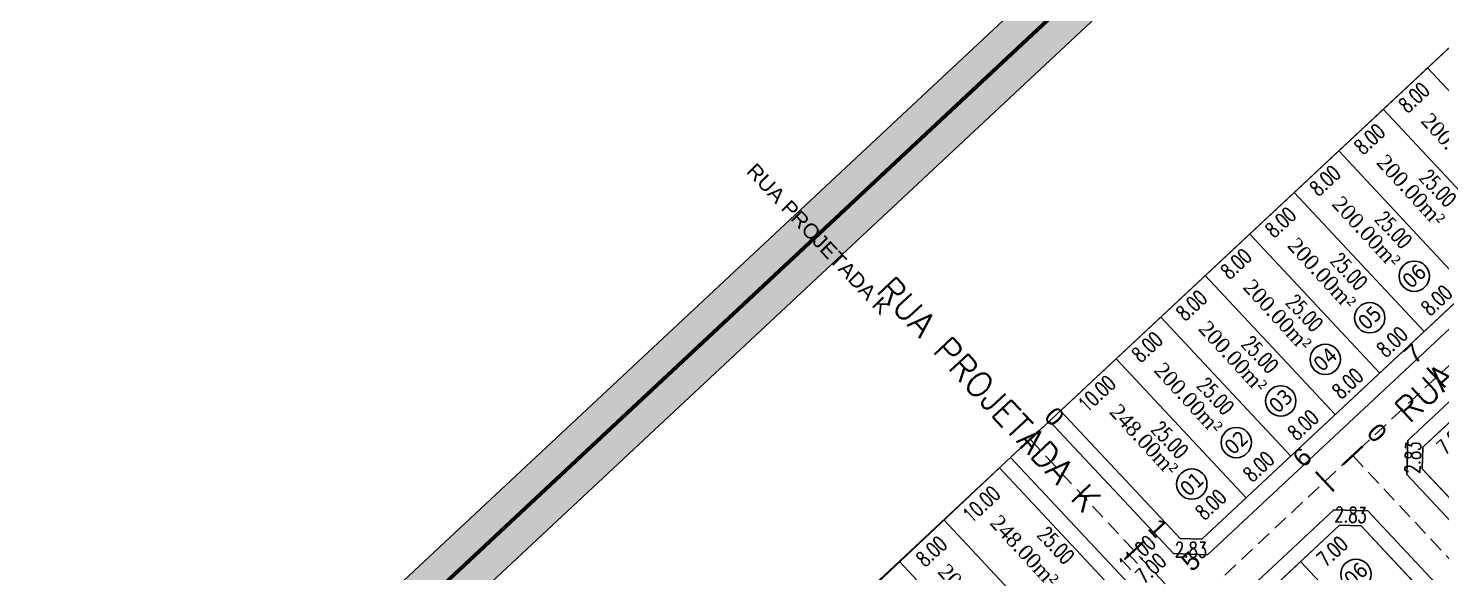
# Model space of a CAD drawing. Header units: metres. Extents: x 437145 to 443371, y 9612590 to 9615494.
# Drawn here: x 437145.4 to 437331.1, y 9614762.1 to 9614833.6 of the extents above; entities that cross this region are included whole.
import ezdxf

# ---------------------------------------------------------------- set-up
doc = ezdxf.new("R2010")
doc.units = ezdxf.units.M
for name, pattern in [('ACAD_ISO02W100', [15, 12, -3]), ('DASHED2', [0.375, 0.25, -0.125]), ('HIDDEN', [9.524999999999995, 6.349999999999998, -3.174999999999998])]:
    doc.linetypes.add(name, pattern=pattern)
for name, color, linetype in [('ADUTORA', 90, 'Continuous'), ('Auxiliar', 7, 'Continuous'), ('COTAS', 10, 'Continuous'), ('Eixo Acesso', 2, 'ACAD_ISO02W100'), ('Estacas', 7, 'Continuous'), ('Layer3', 1, 'Continuous'), ('M_FIO', 32, 'Continuous'), ('ÁREA', 7, 'Continuous')]:
    doc.layers.add(name, color=color, linetype=linetype)
doc.layers.get('0').off()
doc.styles.add('ARIAL', font='arial.ttf')
doc.styles.add('COTAS', font='romans.shx', dxfattribs={"width": 0.7})
doc.styles.add('symplex', font='simplex.shx', dxfattribs={"bigfont": 'bigfont.shx'})
doc.styles.add('tahoma', font='tahoma.ttf')
doc.styles.add('ÁREA', font='times.ttf', dxfattribs={"height": 2})
doc.dimstyles.new('C-75', dxfattribs={"dimtxt": 2, "dimasz": 0.2, "dimexe": 0, "dimexo": 0, "dimgap": 1, "dimtad": 0, "dimzin": 4, "dimdsep": 46, "dimtxsty": 'COTAS', "dimblk1": 'BOL-COT', "dimblk2": 'BOL-COT', "dimsah": 1, "dimcen": 0.1, "dimse1": 1, "dimse2": 1, "dimsd1": 1, "dimsd2": 1, "dimclrd": 8, "dimclre": 256, "dimaunit": 1, "dimadec": 3, "dimazin": 0, "dimtfac": 0.5, "dimtix": 1, "dimtmove": 0, "dimatfit": 3, "dimldrblk": 'BOL-COT', "dimfxl": 1, "dimtolj": 1, "dimtzin": 0, "dimarcsym": 0})

# ---------------------------------------------------------------- blocks, each defined once
blk = doc.blocks.new('Est')
at = {"const_width": 0.2}
blk.add_lwpolyline([(0, -1.19999999925494), (0, 1.200000001117586)], dxfattribs=at)
blk = doc.blocks.new('*D8')
at = {"layer": 'Layer3', "transparency": 16777216, "insert": (2536.772209668272, 1164.075796519737), "char_height": 2, "attachment_point": 5, "rotation": 0.0020299135453226633, "style": 'COTAS'}
blk.add_mtext('\\A1;8.00', dxfattribs=at)
blk = doc.blocks.new('BOL-COT')
at = {"layer": 'COTAS'}
for p, q in [((-1.999999999999943, 8.53e-14), (2, 8.53e-14)), ((0, -2.999999999999971), (0, 3.000000000000028))]:
    blk.add_line(p, q, dxfattribs=at)
blk.add_circle((0, 0), 0.4, dxfattribs=at)
blk = doc.blocks.new('*D9')
at = {"layer": 'Layer3', "transparency": 16777216, "insert": (2538.645671278961, 1173.954214521083), "char_height": 2, "attachment_point": 5, "rotation": 270.002036717919, "style": 'COTAS'}
blk.add_mtext('\\A1;25.00', dxfattribs=at)
blk = doc.blocks.new('*D43')
at = {"layer": 'Layer3', "transparency": 16777216, "insert": (2576.772232305782, 1163.430958806868), "char_height": 2, "attachment_point": 5, "rotation": 0.0020370372189926164, "style": 'COTAS'}
blk.add_mtext('\\A1;8.00', dxfattribs=at)
blk = doc.blocks.new('*D44')
at = {"layer": 'Layer3', "transparency": 16777216, "insert": (2568.772232310204, 1163.430676289234), "char_height": 2, "attachment_point": 5, "rotation": 0.002037050559254913, "style": 'COTAS'}
blk.add_mtext('\\A1;8.00', dxfattribs=at)
blk = doc.blocks.new('*D45')
at = {"layer": 'Layer3', "transparency": 16777216, "insert": (2560.772232315386, 1163.430390525009), "char_height": 2, "attachment_point": 5, "rotation": 0.002037037219296284, "style": 'COTAS'}
blk.add_mtext('\\A1;8.00', dxfattribs=at)
blk = doc.blocks.new('*D46')
at = {"layer": 'Layer3', "transparency": 16777216, "insert": (2552.772232320189, 1163.430107531469), "char_height": 2, "attachment_point": 5, "rotation": 0.002037037219244718, "style": 'COTAS'}
blk.add_mtext('\\A1;8.00', dxfattribs=at)
blk = doc.blocks.new('*D47')
at = {"layer": 'Layer3', "transparency": 16777216, "insert": (2544.772232325662, 1163.429821666661), "char_height": 2, "attachment_point": 5, "rotation": 0.0020370238787761567, "style": 'COTAS'}
blk.add_mtext('\\A1;8.00', dxfattribs=at)
blk = doc.blocks.new('*D71')
at = {"layer": 'Layer3', "transparency": 16777216, "insert": (2586.961041095836, 1174.050363550303), "char_height": 2, "attachment_point": 5, "rotation": 270.00203676002326, "style": 'COTAS'}
blk.add_mtext('\\A1;25.00', dxfattribs=at)
blk = doc.blocks.new('*D72')
at = {"layer": 'Layer3', "transparency": 16777216, "insert": (2578.961041098804, 1174.050078551633), "char_height": 2, "attachment_point": 5, "rotation": 270.00203675975627, "style": 'COTAS'}
blk.add_mtext('\\A1;25.00', dxfattribs=at)
blk = doc.blocks.new('*D73')
at = {"layer": 'Layer3', "transparency": 16777216, "insert": (2570.961041102675, 1174.049796893589), "char_height": 2, "attachment_point": 5, "rotation": 270.002036760423, "style": 'COTAS'}
blk.add_mtext('\\A1;25.00', dxfattribs=at)
blk = doc.blocks.new('*D74')
at = {"layer": 'Layer3', "transparency": 16777216, "insert": (2562.961041110592, 1174.049510275349), "char_height": 2, "attachment_point": 5, "rotation": 270.00203676015656, "style": 'COTAS'}
blk.add_mtext('\\A1;25.00', dxfattribs=at)
blk = doc.blocks.new('*D75')
at = {"layer": 'Layer3', "transparency": 16777216, "insert": (2554.961041113909, 1174.049225274809), "char_height": 2, "attachment_point": 5, "rotation": 270.00203676015667, "style": 'COTAS'}
blk.add_mtext('\\A1;25.00', dxfattribs=at)
blk = doc.blocks.new('*D76')
at = {"layer": 'Layer3', "transparency": 16777216, "insert": (2546.961041121447, 1174.048943750968), "char_height": 2, "attachment_point": 5, "rotation": 270.00203675788856, "style": 'COTAS'}
blk.add_mtext('\\A1;25.00', dxfattribs=at)
blk = doc.blocks.new('*D220')
at = {"layer": 'Layer3', "transparency": 16777216, "insert": (2535.7714679644, 1184.932818509038), "char_height": 2, "attachment_point": 5, "rotation": 0.002037114592662903, "style": 'COTAS'}
blk.add_mtext('\\A1;10.00', dxfattribs=at)
blk = doc.blocks.new('*D221')
at = {"layer": 'Layer3', "transparency": 16777216, "insert": (2544.800384757249, 1184.913985871109), "char_height": 2, "attachment_point": 5, "rotation": 0.00203674349797136, "style": 'COTAS'}
blk.add_mtext('\\A1;8.00', dxfattribs=at)
blk = doc.blocks.new('*D223')
at = {"layer": 'Layer3', "transparency": 16777216, "insert": (2525.272356629431, 1165.99512039065), "char_height": 2, "attachment_point": 5, "rotation": 359.9920375971569, "style": 'COTAS'}
blk.add_mtext('\\A1;11.00', dxfattribs=at)
blk = doc.blocks.new('*D244')
at = {"layer": 'Layer3', "transparency": 16777216, "insert": (2505.771478298923, 1184.641405043523), "char_height": 2, "attachment_point": 5, "rotation": 0.0020367170539408283, "style": 'COTAS'}
blk.add_mtext('\\A1;8.00', dxfattribs=at)
blk = doc.blocks.new('*D246')
at = {"layer": 'Layer3', "transparency": 16777216, "insert": (2518.24927075326, 1174.045942075798), "char_height": 2, "attachment_point": 5, "rotation": 270.0020367154532, "style": 'COTAS'}
blk.add_mtext('\\A1;25.00', dxfattribs=at)
blk = doc.blocks.new('*D247')
at = {"layer": 'Layer3', "transparency": 16777216, "insert": (2514.771467330032, 1184.6919961575), "char_height": 2, "attachment_point": 5, "rotation": 0.0017530961168565568, "style": 'COTAS'}
blk.add_mtext('\\A1;10.00', dxfattribs=at)
blk = doc.blocks.new('*D248')
at = {"layer": 'Layer3', "transparency": 16777216, "insert": (2552.797922894732, 1184.916240405622), "char_height": 2, "attachment_point": 5, "rotation": 0.0020366901206960116, "style": 'COTAS'}
blk.add_mtext('\\A1;8.00', dxfattribs=at)
blk = doc.blocks.new('*D249')
at = {"layer": 'Layer3', "transparency": 16777216, "insert": (2560.800384745841, 1184.91455590013), "char_height": 2, "attachment_point": 5, "rotation": 0.0020366901206960116, "style": 'COTAS'}
blk.add_mtext('\\A1;8.00', dxfattribs=at)
blk = doc.blocks.new('*D250')
at = {"layer": 'Layer3', "transparency": 16777216, "insert": (2568.797922891239, 1184.916812014165), "char_height": 2, "attachment_point": 5, "rotation": 0.0020367168093795222, "style": 'COTAS'}
blk.add_mtext('\\A1;8.00', dxfattribs=at)
blk = doc.blocks.new('*D251')
at = {"layer": 'Layer3', "transparency": 16777216, "insert": (2576.800384740136, 1184.915124172676), "char_height": 2, "attachment_point": 5, "rotation": 0.0020367301536525235, "style": 'COTAS'}
blk.add_mtext('\\A1;8.00', dxfattribs=at)
blk = doc.blocks.new('*D252')
at = {"layer": 'Layer3', "transparency": 16777216, "insert": (2584.800384732512, 1184.915409166697), "char_height": 2, "attachment_point": 5, "rotation": 0.0020366901206329865, "style": 'COTAS'}
blk.add_mtext('\\A1;8.00', dxfattribs=at)
blk = doc.blocks.new('*D253')
at = {"layer": 'Layer3', "transparency": 16777216, "insert": (2592.800384728319, 1184.915693587023), "char_height": 2, "attachment_point": 5, "rotation": 0.002036716809350874, "style": 'COTAS'}
blk.add_mtext('\\A1;8.00', dxfattribs=at)
blk = doc.blocks.new('*D360')
at = {"layer": 'Layer3', "transparency": 16777216, "insert": (2565.772756297331, 1148.690948205399), "char_height": 2, "attachment_point": 5, "rotation": 0.002036951461580413, "style": 'COTAS'}
blk.add_mtext('\\A1;7.00', dxfattribs=at)
blk = doc.blocks.new('*D449')
at = {"layer": 'Layer3', "transparency": 16777216, "insert": (2560.363768669722, 1150.456383465838), "char_height": 2, "attachment_point": 5, "rotation": 45.0020371130889, "style": 'COTAS'}
blk.add_mtext('\\A1;2.83', dxfattribs=at)
blk = doc.blocks.new('*D872')
at = {"layer": 'Layer3', "transparency": 16777216, "insert": (2525.271577446666, 1163.352481607678), "char_height": 2, "attachment_point": 5, "rotation": 0.0020367075272225933, "style": 'COTAS'}
blk.add_mtext('\\A1;7.00', dxfattribs=at)
blk = doc.blocks.new('*D896')
at = {"layer": 'Layer3', "transparency": 16777216, "insert": (2544.21308414747, 1148.688779454078), "char_height": 2, "attachment_point": 5, "rotation": 0.0020369971991912156, "style": 'COTAS'}
blk.add_mtext('\\A1;7.00', dxfattribs=at)
blk = doc.blocks.new('*D899')
at = {"layer": 'Layer3', "transparency": 16777216, "insert": (2549.27269116688, 1150.547065164776), "char_height": 2, "attachment_point": 5, "rotation": 315.0020371614429, "style": 'COTAS'}
blk.add_mtext('\\A1;2.83', dxfattribs=at)
blk = doc.blocks.new('*D900')
at = {"layer": 'Layer3', "transparency": 16777216, "insert": (2530.801727818431, 1161.518619266211), "char_height": 2, "attachment_point": 5, "rotation": 316.6420754829063, "style": 'COTAS'}
blk.add_mtext('\\A1;2.83', dxfattribs=at)
blk = doc.blocks.new('atutu')
at = {"layer": 'Layer3', "ltscale": 5}
h = blk.add_hatch(dxfattribs=at)
h.set_pattern_fill('AR-SAND', color=49, scale=0.1)
h.set_pattern_definition([(37.50000000000001, (-475087.5949620029, -9591321.841822851), (-0.0062993358109608, 0.1926823769013159), [0, -0.152, 0, -0.17, 0, -0.1625]), (7.499999999999999, (-475087.5949620029, -9591321.841822851), (0.1769776705267727, 0.282214606522974), [0, -0.082, 0, -0.137, 0, -0.0525]), (327.5, (-475087.7179620029, -9591321.841822851), (0.3114141861751495, 0.0005659053536965), [0, -0.05, 0, -0.18, 0, -0.235]), (317.5, (-475087.7179620029, -9591321.841822851), (0.3006126604572294, 0.087767556493425), [0, -0.025, 0, -0.118, 0, -0.135])])
h.paths.add_polyline_path([(2864.465890253394, 1229.158218192268), (2384.964919384127, 1229.158218192268), (2384.964919384127, 1225.230022257525), (2864.465890253394, 1225.158218192268)])
h.paths.add_polyline_path([(2864.465890253394, 1225.158218192268), (2384.964919384127, 1225.230022257525), (2384.964919384127, 1221.158218192267), (2864.465890253394, 1221.158218192267)])
at = {"layer": 'Layer3', "color": 0}
for p, q in [((2501.771410616721, 1186.545356391329), (2501.772299302708, 1161.545335913408)), ((2509.771410610725, 1186.545640772539), (2509.77229929677, 1161.545620290893)), ((2519.77141060636, 1186.545946695241), (2519.772228193609, 1163.54603342)), ((2530.772228181561, 1163.546406507823), (2532.772299274768, 1161.546478644344)), ((2549.272761402559, 1148.547064284193), (2547.272690298293, 1150.546993172127)), ((2560.272761397553, 1148.547455367032), (2562.272690290435, 1150.547526477236))]:
    blk.add_line(p, q, dxfattribs=at)
at = {"layer": 'Layer3', "color": 9}
for points in [[(2384.964919384127, 1229.158218192268), (2864.465890253394, 1229.158218192268)], [(2384.964919384127, 1221.158218192267), (2864.465890253394, 1221.158218192267)]]:
    blk.add_lwpolyline(points, dxfattribs=at)
at = {"layer": 'Layer3', "color": 40, "linetype": 'HIDDEN', "const_width": 0.5}
blk.add_lwpolyline([(2384.964919384127, 1225.230022257525), (2864.465890253394, 1225.158218192268)], dxfattribs=at)
at = {"layer": 'Layer3', "color": 0}
for points in [[(2702.797284304887, 1186.552503822702), (2480.954146878236, 1186.544616554263)], [(2530.771410592099, 1186.546387711871), (2530.772228182492, 1163.546406507823)], [(2540.771410585754, 1186.546742668706), (2540.772299271566, 1161.546761498186)], [(2548.771410580283, 1186.547027096483), (2548.772299265222, 1161.547045925963)], [(2556.7714105758, 1186.547310948703), (2556.772299261729, 1161.547329778183)], [(2564.77141057097, 1186.547595948312), (2564.772299255792, 1161.547614779654)], [(2572.771410566255, 1186.547880376089), (2572.772299251892, 1161.547899201843)], [(2580.771410561772, 1186.548164230171), (2580.772299246595, 1161.548183055925)], [(2588.771410556941, 1186.54844922978), (2588.772299242928, 1161.548468057397)], [(2596.771410553216, 1186.548733651969), (2596.772299238097, 1161.548752485174)], [(2698.272299179307, 1161.552361747581), (2532.772299272905, 1161.546478644344)], [(2501.272690318141, 1150.545357726845), (2547.272690295731, 1150.546993175852)], [(2540.272690292181, 1150.546746043819), (2540.273579122755, 1125.546746068033)], [(2562.272690290435, 1150.547526477236), (2608.272690262553, 1150.54916192438)], [(2549.277845506813, 1005.547064408991), (2549.272761404305, 1148.547064280468)], [(2560.277845500119, 1005.547455674368), (2560.272761397553, 1148.547455367032)]]:
    blk.add_lwpolyline(points, dxfattribs=at)
at = {"layer": 'Layer3', "color": 1}
for centre in [(2576.772666780826, 1167.740008773613), (2568.772666785773, 1167.739727111864), (2576.775128637756, 1167.738039262924)]:
    blk.add_circle(centre, 1.990958139869911, dxfattribs=at)
at = {"layer": 'Layer3', "color": 0}
for centre in [(2536.775128643343, 1167.736619867715), (2544.772666800209, 1167.738873970094), (2552.77266679497, 1167.739155494007), (2560.775128646894, 1167.737470982927), (2544.42506064768, 1144.358495170581)]:
    blk.add_circle(centre, 1.990958139869911, dxfattribs=at)
at = {"layer": 'M_FIO'}
for p, q in [((2521.771410602634, 1186.546073135319), (2521.772257640574, 1162.717691542912)), ((2521.77141060374, 1186.546073135319), (2521.77225764168, 1162.717691542912)), ((2528.772257632367, 1162.717907961789), (2531.943942020554, 1159.546450702804)), ((2528.772257633473, 1162.717907961789), (2531.943942021661, 1159.546450702804)), ((2551.272731947678, 1149.375562513578), (2548.101046317397, 1152.547022626135)), ((2551.272731948784, 1149.375562513578), (2548.101046318503, 1152.547022626135)), ((2558.272731946921, 1149.375811381596), (2561.444192059711, 1152.547497021365)), ((2558.272731948028, 1149.375811381596), (2561.444192060817, 1152.547497021365))]:
    blk.add_line(p, q, dxfattribs=at)
for points in [[(2521.77141060374, 1186.546073135319), (2528.771410593845, 1186.546316651958)], [(2528.771410592739, 1186.546316651958), (2528.772257631436, 1162.717907963652)], [(2528.771410593845, 1186.546316651958), (2528.772257632541, 1162.717907963652)], [(2699.100798902592, 1159.552392701018), (2531.943942021486, 1159.546450702804)], [(2699.100798903697, 1159.552392701018), (2531.943942022592, 1159.546450702804)], [(2500.444192086428, 1152.545328272837), (2548.101046313788, 1152.547022627997)], [(2500.444192087535, 1152.545328272837), (2548.101046314894, 1152.547022627997)], [(2561.444192059711, 1152.547497021365), (2609.101046281541, 1152.549191376525)], [(2561.444192060817, 1152.547497021365), (2609.101046282647, 1152.549191376525)], [(2551.277874958493, 1004.718708394426), (2551.272731949599, 1149.375562511715)], [(2551.277874959598, 1004.718708394426), (2551.272731950705, 1149.375562511715)], [(2558.27787495401, 1004.718957444984), (2558.272731945757, 1149.375811377871)], [(2558.277874955117, 1004.718957444984), (2558.272731946863, 1149.375811377871)]]:
    blk.add_lwpolyline(points, dxfattribs=at)
at = {"layer": 'ADUTORA', "color": 7, "style": 'symplex'}
for s, rotation, p in [('RUA PROJETADA K', 270.0256716937466, (2523.682582171599, 1214.658218192268)), ('RUA PROJETADA A', 0.0256716937465512, (2563.005993867317, 1153.959817700419))]:
    blk.add_text(s, height=3.284297485517897, rotation=rotation, dxfattribs=at).set_placement(p)
at = {"layer": 'Layer3', "color": 5, "char_height": 1.999999999999999, "attachment_point": 5, "rotation": 0.0020370548664193034, "style": 'tahoma'}
for s, insert in [('\\A1;01', (2536.775128644333, 1167.736619862127)), ('\\A1;02', (2544.772666800092, 1167.738873968232)), ('\\A1;03', (2552.772666795087, 1167.739155490282)), ('\\A1;04', (2560.77512864701, 1167.737470977339)), ('\\A1;05', (2568.772666786938, 1167.739727110002)), ('\\A1;06', (2576.772666781757, 1167.740008769888)), ('\\A1;06', (2544.425060647855, 1144.358495172444))]:
    blk.add_mtext(s, dxfattribs=dict(at, insert=insert))
at = {"layer": 'ÁREA', "linetype": 'Continuous', "lineweight": -2, "extrusion": (-0.0006588081243978001, -0.02622673469559521, 0.9996558029437245), "style": 'ÁREA'}
for s, p in [('200.00m²', (2473.896652312026, 1244.097221317178, -37.1639491902616)), ('248.00m²', (2504.717006384155, 1244.811407667259, -37.18269232632433)), ('200.00m²', (2520.709435921504, 1245.215533571935, -37.19329822300998))]:
    blk.add_text(s, height=1.999999999999999, rotation=270.9999999799873, dxfattribs=at).set_placement(p)
at = {"layer": 'ÁREA', "linetype": 'Continuous', "lineweight": -2, "extrusion": (-0.0006588081243978, -0.0262267346955952, 0.9996558029437244), "style": 'ÁREA'}
for s, p in [('248.00m²', (2483.282407347876, 1244.345186634697, -37.17045680243707)), ('200.00m²', (2512.711965876036, 1245.014424111084, -37.18802029838435)), ('200.00m²', (2528.709416493355, 1245.414737164786, -37.19852613074365)), ('200.00m²', (2536.704375949734, 1245.617755211418, -37.20385414460578)), ('200.00m²', (2544.704356602482, 1245.81695548531, -37.20908196485809)), ('200.00m²', (2552.701826633416, 1246.018065508293, -37.21435990444013)), ('200.00m²', (2560.699296679527, 1246.219174941206, -37.21963782888572))]:
    blk.add_text(s, height=1.999999999999999, rotation=270.9999999799873, dxfattribs=at).set_placement(p)
at = {"layer": 'Layer3', "color": 0}
for p1, p2, distance, picture, middle in [((2501.771410615324, 1186.5453563429), (2509.771410611307, 1186.545640722248), -1.904093490254117, '*D244', (2505.771478298923, 1184.641405043523)), ((2509.771410611307, 1186.545640722248), (2519.77141060636, 1186.545946695241), -1.853797552111573, '*D247', (2514.771467330032, 1184.6919961575)), ((2519.771410604264, 1186.545996193173), (2519.772299289029, 1161.545996206212), -1.5225841943481193, '*D246', (2518.24927075326, 1174.045942075798)), ((2530.771410592099, 1186.546387711871), (2540.771410585231, 1186.546743255439), -1.6137469756369938, '*D220', (2535.7714679644, 1184.932818509038)), ((2548.768948724168, 1186.548998939204), (2548.769837426802, 1161.549017129797), -1.8083519551808238, '*D76', (2546.961041121447, 1174.048943750968)), ((2556.768948719046, 1186.549280461255), (2556.769837422669, 1161.549298655573), -1.8083519580903, '*D75', (2554.961041113909, 1174.049225274809)), ((2564.768948715029, 1186.549565462726), (2564.769837418653, 1161.549583655181), -1.8083519573913533, '*D74', (2562.961041110592, 1174.049510275349)), ((2572.768948710838, 1186.549852082837), (2572.769837414579, 1161.549870271566), -1.8083519611766703, '*D73', (2570.961041102675, 1174.049796893589)), ((2580.768948706007, 1186.550133738998), (2580.769837409456, 1161.550151931453), -1.8083519600698146, '*D72', (2578.961041098804, 1174.050078551633)), ((2588.768948701176, 1186.550418736744), (2588.769837404742, 1161.550436931062), -1.8083519582653775, '*D71', (2586.961041095836, 1174.050363550303)), ((2519.77141060636, 1168.045946695241), (2530.773872447282, 1168.044417681503), -2.05006181751929, '*D223', (2525.272356629431, 1165.99512039065)), ((2528.771553745924, 1164.019198550242), (2521.771553756344, 1164.018949719477), 0.6665925276020658, '*D872', (2525.271577446666, 1163.352481607678)), ((2530.772228179348, 1163.546407549042), (2532.827875839279, 1161.605335736978), -1.4541092731812284, '*D900', (2530.801727818431, 1161.518619266211)), ((2532.772299275874, 1161.546478646207), (2540.772299271392, 1161.546762075606), 2.529176160418278, '*D8', (2536.772209668272, 1164.075796519737)), ((2548.772299266794, 1161.547045668918), (2540.77229927046, 1161.546761246729), -1.8829182100270587, '*D47', (2544.772232325662, 1163.429821666661)), ((2556.772299261147, 1161.547331527206), (2548.772299266037, 1161.547047103155), -1.8829182174781096, '*D46', (2552.772232320189, 1163.430107531469)), ((2564.772299256258, 1161.547614522609), (2556.772299261322, 1161.547330098557), -1.8829182156159192, '*D45', (2560.772232315386, 1163.430390525009)), ((2572.772299252067, 1161.547900289628), (2564.772299256025, 1161.547615863714), -1.8829182137519251, '*D44', (2568.772232310204, 1163.430676289234)), ((2580.772299247294, 1161.54818279888), (2572.772299251077, 1161.547898374829), -1.8829182212031725, '*D43', (2576.772232305782, 1163.430958806868)), ((2547.272690288223, 1150.54699318144), (2549.272761404305, 1148.547064286056), 1.414214801867028, '*D899', (2549.27269116688, 1150.547065164776)), ((2562.272690292297, 1150.547526477236), (2560.272761399416, 1148.547455367032), -1.2854138648881448, '*D449', (2560.363768669722, 1150.456383465838)), ((2540.713018140488, 1150.545357726845), (2547.713018134318, 1150.545606593001), -1.856702707019324, '*D896', (2544.21308414747, 1148.688779454078)), ((2562.272690292297, 1150.547526477236), (2569.272690285196, 1150.547775337803), -1.8567027032923893, '*D360', (2565.772756297331, 1148.690948205399))]:
    dim = blk.add_aligned_dim(p1=p1, p2=p2, distance=distance, dimstyle='C-75', dxfattribs=at)
    dim.commit()
    dim.dimension.update_dxf_attribs({"geometry": picture, "text_midpoint": middle})
for base, p1, p2, angle, picture, middle in [((2538.645223649568, 1186.546667674951), (2540.772299270402, 1161.546762073743), (2540.771410585231, 1186.546743255439), 90.00203671791692, '*D9', (2538.645671278961, 1173.954214521083)), ((2548.771468626367, 1184.914127034722), (2540.773872441461, 1186.544773154292), (2548.771410650248, 1186.545057449821), 0.002036743496347073, '*D221', (2544.800384757249, 1184.913985871109)), ((2556.769006763145, 1184.916381565536), (2548.771410579759, 1186.547027685079), (2556.768948788546, 1186.547311973157), 0.0020366901174398403, '*D248', (2552.797922894732, 1184.916240405622)), ((2564.771468614952, 1184.914697060044), (2556.773872431566, 1186.545343175861), (2564.771410640353, 1186.54562746394), 0.0020366901239555054, '*D249', (2560.800384745841, 1184.91455590013)), ((2572.769006755581, 1184.916953175929), (2564.771410571609, 1186.547599301073), (2572.768948780222, 1186.547883592877), 0.002036716811010059, '*D250', (2568.797922891239, 1184.916812014165)), ((2580.771468606895, 1184.915265335364), (2572.773872422369, 1186.54591145027), (2580.771410631156, 1186.546195743936), 0.002036730150398556, '*D251', (2576.800384740136, 1184.915124172676)), ((2588.771468601973, 1184.915550326611), (2580.773872418353, 1186.546196451741), (2588.771410627373, 1186.54648073982), 0.0020366901238963275, '*D252', (2584.800384732512, 1184.915409166697)), ((2596.771468598017, 1184.915834748786), (2588.773872413929, 1186.546480875793), (2596.771410622658, 1186.546765167597), 0.0020367168109805276, '*D253', (2592.800384728319, 1184.915693587023))]:
    dim = blk.add_linear_dim(base=base, p1=p1, p2=p2, angle=angle, dimstyle='C-75', dxfattribs=at)
    dim.commit()
    dim.dimension.update_dxf_attribs({"geometry": picture, "text_midpoint": middle, "dimtype": 129})

msp = doc.modelspace()

# ---------------------------------------------------------------- linework, layer by layer
at = {"layer": 'Auxiliar', "color": 2, "linetype": 'Continuous', "lineweight": -3}
for p, q in [((437281.0031186602, 9614783.384065226), (437404.8208180755, 9614899.143396605)), ((437299.5372544108, 9614766.4881804), (437420.4315145742, 9614879.513964465)), ((437328.5986705403, 9614778.599501802), (437362.2015063175, 9614810.013660267)), ((437296.7104260815, 9614766.583267724), (437281.0031186602, 9614783.384065226)), ((437328.5979044354, 9614778.576924793), (437328.5027205148, 9614775.771866908)), ((437328.5986705403, 9614778.599501802), (437328.5979044354, 9614778.576924793)), ((437211.4214122531, 9614717.973984528), (437272.9701835289, 9614775.874338957)), ((437288.6751447334, 9614759.070939712), (437272.9701835289, 9614775.874338957)), ((437426.1641318639, 9614671.31332613), (437328.5027205148, 9614775.771866908)), ((437284.0403205333, 9614736.941258216), (437317.6431563105, 9614768.355416682)), ((437317.6431563105, 9614768.355416682), (437320.4683153772, 9614768.260385528)), ((437418.1280568577, 9614663.801901504), (437320.4683153772, 9614768.260385528)), ((437296.7104260815, 9614766.583267724), (437299.5372544108, 9614766.4881804))]:
    msp.add_line(p, q, dxfattribs=at)
at = {"layer": 'Eixo Acesso', "color": 3, "linetype": 'DASHED2', "lineweight": -3, "ltscale": 8}
for p, q in [((437228.05493295, 9614692.129022036), (437544.7158828954, 9614988.179904092)), ((437276.9868290435, 9614779.629919408), (437297.8143263511, 9614757.348083468)), ((437319.363934155, 9614777.49512212), (437427.2677065627, 9614662.079452207))]:
    msp.add_line(p, q, dxfattribs=at)

# ---------------------------------------------------------------- block references
at = {"rotation": 43.07140519794264}
msp.add_blockref('atutu', (436242.5698856535, 9612188.321055599), dxfattribs=at)
at = {"layer": 'Estacas', "color": 7, "linetype": 'Continuous', "lineweight": -3, "xscale": 1.458333333106969, "yscale": 1.458333333106969, "zscale": 1.458333333106969}
for p, rotation in [((437330.3219805394, 9614787.73995748), 43.07344208228414), ((437276.9868290435, 9614779.629919408), 313.0677995103877), ((437319.363934155, 9614777.49512212), 313.0734422432344), ((437315.7124023125, 9614774.081252417), 43.07344208228414), ((437290.6440952687, 9614765.018996123), 313.0677995103877)]:
    msp.add_blockref('Est', p, dxfattribs=dict(at, rotation=rotation))

# ---------------------------------------------------------------- texts
at = {"layer": 'ADUTORA', "color": 7, "extrusion": (0.2523981432401358, 0.1002419811213371, 0.9624171250085908), "style": 'ARIAL'}
msp.add_text('RUA PROJETADA K', height=2, rotation=202.2865637537625, dxfattribs=at).set_placement((8774470.513458664, -3806634.337578302, 1074264.101086984))
at = {"layer": 'Estacas', "color": 7, "linetype": 'Continuous', "lineweight": -3, "char_height": 2.399999999999999, "attachment_point": 8, "style": 'ARIAL'}
for s, insert, rotation in [('{\\C256;7}', (437328.1707344918, 9614790.040966053), 43.07344208228415), ('{\\C256;0}', (437279.2880494608, 9614781.780938836), 313.06779951038766), ('{\\C256;0}', (437321.6649427198, 9614779.646368178), 313.0734422432344), ('{\\C256;6}', (437313.5611562648, 9614776.382260988), 43.07344208228415), ('{\\C256;1}', (437292.9453156861, 9614767.170015555), 313.06779951038766), ('{\\C256;5}', (437298.9515780377, 9614762.723555924), 43.07344208228415)]:
    msp.add_mtext(s, dxfattribs=dict(at, insert=insert, rotation=rotation))

doc.saveas('drawing.dxf')
